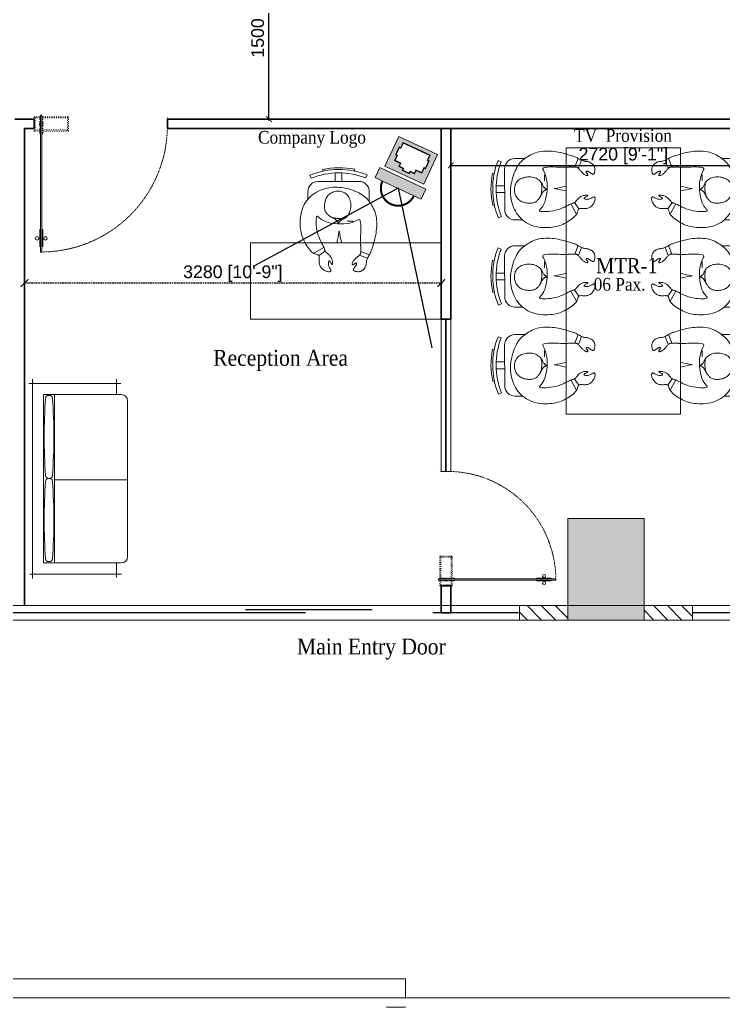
# Model space of a CAD drawing. Header units: millimetres. Extents: x 14520794 to 14796193, y 1415067 to 1454683.
# Drawn here: x 14567964 to 14573502, y 1436883 to 1444660 of the extents above; entities that cross this region are included whole.
import ezdxf

# ---------------------------------------------------------------- set-up
doc = ezdxf.new("R2010")
doc.units = ezdxf.units.MM
doc.header["$LTSCALE"] = 0.01
doc.header["$MEASUREMENT"] = 0
doc.header["$PDMODE"] = 35
for name, pattern in [('ACAD_ISO03W100', [30, 12, -18]), ('DASHED2', [0.375, 0.25, -0.125]), ('HIDDEN', [0.375, 0.25, -0.125])]:
    doc.linetypes.add(name, pattern=pattern)
doc.layers.get('0').update_dxf_attribs({"color": 6, "lineweight": 0})
doc.layers.get('Defpoints').update_dxf_attribs({"color": 2})
for name, color, linetype, lineweight in [('7', 7, 'Continuous', 9), ('8 core c.', 32, 'Continuous', 20), ('CHAIR', 32, 'Continuous', 13), ('CHAIRS', 30, 'Continuous', 13), ('DIM', 6, 'Continuous', 13), ('ELE-1', 7, 'Continuous', 20), ('fur_h', 32, 'Continuous', 13), ('Glass door', 5, 'Continuous', 15), ('glass part', 5, 'Continuous', 0), ('H', 8, 'Continuous', 5), ('HIDDEN', 30, 'HIDDEN', 5), ('IP Patch Cod-Jack', 42, 'Continuous', 13), ('men', 1, 'Continuous', 13), ('partition', 34, 'Continuous', 30), ('TXT2', 7, 'Continuous', 15), ('WALL', 7, 'Continuous', 30)]:
    doc.layers.add(name, color=color, linetype=linetype, lineweight=lineweight)
doc.layers.add('EPSILON DOME CAMERA', color=1, linetype='Continuous')
doc.layers.add('TEMPLATE', color=252, linetype='Continuous')
doc.styles.add('SMALL', font='arial.ttf', dxfattribs={"height": 100})
doc.styles.add('TIMES', font='times.ttf', dxfattribs={"width": 0.9, "height": 250})
doc.dimstyles.new('AJI', dxfattribs={"dimtxt": 200, "dimasz": 75, "dimexe": 100, "dimexo": 25, "dimgap": 50, "dimtad": 1, "dimdec": 0, "dimrnd": 5, "dimzin": 0, "dimdsep": 46, "dimtxsty": 'SMALL', "dimblk": 'ARCHTICK', "dimcen": 0, "dimdle": 100, "dimclrd": 7, "dimclre": 7, "dimclrt": 256, "dimazin": 0, "dimtfac": 1, "dimtdec": 0, "dimtofl": 0, "dimtmove": 0, "dimatfit": 3, "dimldrblk": 'CLOSEDBLANK', "dimfxl": 100, "dimtolj": 1, "dimtzin": 0, "dimarcsym": 0})

# ---------------------------------------------------------------- blocks, each defined once
blk = doc.blocks.new('e23')
h = blk.add_hatch(color=8)
h.dxf.hatch_style = 1
h.paths.add_polyline_path([(14607114.3, 1454452.6), (14607114.3, 1454682.6), (14606514.3, 1454682.6), (14606514.3, 1453882.6), (14607114.3, 1453882.6)])
h.paths.add_polyline_path([(14612941.3, 1454452.6), (14612941.3, 1454682.6), (14612141.3, 1454682.6), (14612141.3, 1453982.6), (14612141.3, 1453882.6), (14612341.3, 1453882.6), (14612941.3, 1453882.6)])
h.paths.add_polyline_path([(14618668.3, 1454451.4), (14618668.3, 1454682.6), (14617868.3, 1454682.6), (14617868.3, 1453882.6), (14618668.3, 1453882.6)])
h.paths.add_polyline_path([(14624396.3, 1454452.6), (14624396.3, 1454682.6), (14623596.3, 1454682.5), (14623596.3, 1453882.6), (14624396.3, 1453882.6)])
h.paths.add_polyline_path([(14629923.3, 1454682.6), (14629323.3, 1454682.6), (14629323.3, 1453882.6), (14629666.9, 1453882.6), (14629923.3, 1453882.6)])
h.paths.add_polyline_path([(14635750.3, 1454682.6), (14635150.3, 1454682.6), (14635150.3, 1453882.6), (14635394.3, 1453882.6), (14635750.3, 1453882.6)])
h.paths.add_polyline_path([(14641477.3, 1454682.6), (14640877.3, 1454682.6), (14640877.3, 1453882.6), (14641477.3, 1453882.6)])
h.paths.add_polyline_path([(14646961.9, 1454682.6), (14646419.3, 1454682.6), (14646419.3, 1453882.6), (14646961.9, 1453882.6)])
h.paths.add_polyline_path([(14646962.3, 1447592.6), (14646162.3, 1447592.6), (14646162.3, 1446792.6), (14646962.3, 1446792.6)])
h.paths.add_polyline_path([(14646962.3, 1443287.6), (14646362.3, 1443287.6), (14646362.3, 1442687.6), (14646962.3, 1442687.6)])
h.paths.add_polyline_path([(14635850.3, 1447592.6), (14635050.3, 1447592.6), (14635050.3, 1446792.6), (14635850.3, 1446792.6)])
h.paths.add_polyline_path([(14635750.3, 1440732.6), (14635150.3, 1440732.6), (14635150.3, 1440047.6), (14635150.3, 1439932.6), (14635750.3, 1439932.6)])
h.paths.add_polyline_path([(14641477.3, 1440732.6), (14640877.3, 1440732.6), (14640878, 1440047.6), (14640877.3, 1439932.6), (14640877.3, 1439932.6), (14641477.3, 1439932.6)])
h.paths.add_polyline_path([(14624396.3, 1447592.6), (14623596.3, 1447592.6), (14623596.3, 1446792.6), (14624396.3, 1446792.6)])
h.paths.add_polyline_path([(14618668.3, 1447592.6), (14617868.3, 1447592.6), (14617868.3, 1446792.6), (14618668.3, 1446792.6)])
h.paths.add_polyline_path([(14607214.3, 1447592.6), (14606414.3, 1447592.6), (14606414.3, 1446792.6), (14607214.3, 1446792.6)])
h.paths.add_polyline_path([(14607114.3, 1440732.6), (14606514.3, 1440732.6), (14606514.3, 1440047.6), (14606514.3, 1439932.6), (14607114.3, 1439932.6)])
h.paths.add_polyline_path([(14612942.3, 1440732.6), (14612342.3, 1440732.6), (14612342.3, 1440047.6), (14612342.3, 1439932.6), (14612942.3, 1439932.6)])
h.paths.add_polyline_path([(14618568.3, 1440732.6), (14617968.3, 1440732.6), (14617968.3, 1440047.6), (14617968.3, 1439932.6), (14618069.6, 1439932.6), (14618568.3, 1439932.6)])
h.paths.add_polyline_path([(14624296.3, 1440732.6), (14623696.3, 1440732.6), (14623696.3, 1440047.6), (14623696.3, 1439932.6), (14624296.3, 1439932.6)])
h.paths.add_polyline_path([(14629924.3, 1440732.6), (14629324.3, 1440732.6), (14629324.3, 1440047.6), (14629324.3, 1439932.6), (14629924.3, 1439932.6)])
h.paths.add_polyline_path([(14601387.3, 1440732.6), (14600787.3, 1440732.6), (14600787.3, 1440047.6), (14600787.3, 1439932.6), (14601387.3, 1439932.6)])
h.paths.add_polyline_path([(14595902.3, 1443287.6), (14595532.3, 1443287.6), (14595302.3, 1443287.6), (14595302.3, 1442687.6), (14595902.3, 1442687.6)])
h.paths.add_polyline_path([(14596102, 1447762.6), (14595302.6, 1447762.6), (14595302.6, 1446962.6), (14596102, 1446962.6)])
h.paths.add_polyline_path([(14595902.3, 1454682.6), (14595302.6, 1454682.6), (14595302.6, 1454452.6), (14595302.3, 1453882.6), (14595902.3, 1453882.6)])
at = {"layer": '7', "lineweight": 0}
h = blk.add_hatch(dxfattribs=at)
h.set_pattern_fill('ANSI31', color=8, scale=625, angle=-90, style=0)
h.set_pattern_definition([(315, (8833005.4, 736593.985), (55.2427173, 55.2427173), [])])
h.paths.add_polyline_path([(14641857.3, 1440041.6), (14641477.3, 1440041.6), (14641477.3, 1439932.6), (14641857.3, 1439932.6)])
h.paths.add_polyline_path([(14640877.3, 1440047.6), (14640497.3, 1440047.6), (14640497.3, 1439932.6), (14640877.3, 1439932.6)])
h.paths.add_polyline_path([(14618948.3, 1440047.6), (14618568.3, 1440047.6), (14618568.3, 1439932.6), (14618948.3, 1439932.6)])
h.paths.add_polyline_path([(14617968.3, 1440047.6), (14617588.3, 1440047.6), (14617588.3, 1439932.6), (14617968.3, 1439932.6)])
h.paths.add_polyline_path([(14612342.3, 1440047.6), (14611991.1, 1440047.6), (14611962.3, 1440047.6), (14611962.3, 1439932.6), (14612342.3, 1439932.6)])
h.paths.add_polyline_path([(14613322.1, 1440047.6), (14612942.3, 1440047.6), (14612942.3, 1439932.6), (14613322.1, 1439932.6)])
h.paths.add_polyline_path([(14607494.3, 1440047.6), (14607114.3, 1440047.6), (14607114.3, 1439932.6), (14607494.3, 1439932.6)])
h.paths.add_polyline_path([(14606514.3, 1440047.6), (14606134.3, 1440047.6), (14606134.3, 1439932.6), (14606514.3, 1439932.6)])
at = {"layer": 'ELE-1', "ltscale": 5000}
for points in [[(14636130.3, 1440047.6), (14640497.3, 1440047.6), (14640497.3, 1439932.6), (14636130.3, 1439932.6)], [(14641857.3, 1440047.6), (14646282.3, 1440047.6), (14646282.3, 1439932.6), (14641857.3, 1439932.6)]]:
    blk.add_lwpolyline(points, close=True, dxfattribs=at)
at = {"layer": 'glass part', "const_width": 12}
for points in [[(14638813.8, 1439990.1), (14636130.3, 1439990.1)], [(14640490, 1439990.1), (14639813.8, 1439990.1)], [(14641857.9, 1439990.1), (14646282.3, 1439990.1)]]:
    blk.add_lwpolyline(points, dxfattribs=at)
at = {"layer": 'WALL', "lineweight": 0}
for p, q in [((14640877.3, 1440732.6), (14640877.3, 1439932.6)), ((14640877.3, 1440732.6), (14641477.3, 1440732.6)), ((14640877.3, 1440732.6), (14640877.3, 1439932.6)), ((14640877.3, 1440732.6), (14641477.3, 1440732.6)), ((14640877.3, 1440732.6), (14640877.3, 1439932.6)), ((14640877.3, 1440732.6), (14641477.3, 1440732.6)), ((14640877.3, 1440732.6), (14640877.3, 1439932.6)), ((14640877.3, 1440732.6), (14641477.3, 1440732.6)), ((14640877.3, 1440732.6), (14640877.3, 1439932.6)), ((14640877.3, 1440732.6), (14641477.3, 1440732.6)), ((14640877.3, 1440732.6), (14640877.3, 1439932.6)), ((14640877.3, 1440732.6), (14641477.3, 1440732.6)), ((14641477.3, 1440732.6), (14641477.3, 1439932.6)), ((14641477.3, 1440732.6), (14641477.3, 1439932.6)), ((14641477.3, 1440732.6), (14641477.3, 1439932.6)), ((14641477.3, 1440732.6), (14641477.3, 1439932.6)), ((14641477.3, 1440732.6), (14641477.3, 1439932.6)), ((14641477.3, 1440732.6), (14641477.3, 1439932.6)), ((14640878, 1440047.6), (14640497.3, 1440047.6)), ((14640497.3, 1440047.6), (14640497.3, 1439932.6)), ((14641857.3, 1440047.6), (14641478, 1440047.6)), ((14641857.3, 1440047.6), (14641478, 1440047.6)), ((14641857.3, 1440047.6), (14641478, 1440047.6)), ((14641857.3, 1440047.6), (14641857.3, 1439932.6)), ((14640497.3, 1439932.6), (14640877.3, 1439932.6)), ((14640877.3, 1439932.6), (14641477.3, 1439932.6)), ((14640877.3, 1439932.6), (14641477.3, 1439932.6)), ((14640877.3, 1439932.6), (14641477.3, 1439932.6)), ((14640877.3, 1439932.6), (14641477.3, 1439932.6)), ((14640877.3, 1439932.6), (14641477.3, 1439932.6)), ((14640877.3, 1439932.6), (14641477.3, 1439932.6)), ((14641477.3, 1439932.6), (14641857.3, 1439932.6))]:
    blk.add_line(p, q, dxfattribs=at)
blk = doc.blocks.new('d vh')
at = {"layer": 'CHAIR'}
for p, q in [((403191.9, -130723.4), (403258, -130663.9)), ((403091.7, -130837.7), (403120.4, -130827.3)), ((403430.3, -131125.4), (403185, -130852.8)), ((403130, -130953.8), (403144.6, -130948.5)), ((403229.9, -131017.7), (403287.1, -130966.2)), ((403270.7, -131063.1), (403327.9, -131011.6)), ((403324.8, -131168.1), (403331.5, -131154.2)), ((403610, -131087.1), (403559.7, -131132.3)), ((403436.7, -131217.4), (403450.1, -131189.9))]:
    blk.add_line(p, q, dxfattribs=at)
for centre, radius, start, end in [((403253.2, -130791.5), 91.7, 131.97907, 221.97907), ((403738.4, -130596.7), 690.2, 200.43701, 244.0784), ((403738.4, -130596.7), 659.6, 200.46283, 244.0784), ((403738.4, -130596.7), 705.4, 210.41107, 234.10112), ((403498.4, -131064.1), 91.7, 221.97907, 311.97907)]:
    blk.add_arc(centre, radius, start, end, dxfattribs=at)
at = {"layer": 'men', "linetype": 'ByBlock'}
for p, q in [((403553.2, -130365.9), (403560.7, -130362.4)), ((403560.7, -130362.4), (403567.6, -130359.3)), ((403567.6, -130359.3), (403574.2, -130356.5)), ((403574.2, -130356.5), (403580.8, -130354)), ((403580.8, -130354), (403587.6, -130351.7)), ((403587.6, -130351.7), (403594.9, -130349.6)), ((403594.9, -130349.6), (403602.8, -130347.5)), ((403602.8, -130347.5), (403611.2, -130345.6)), ((403611.2, -130345.6), (403619.9, -130343.6)), ((403642.1, -130421.6), (403613.1, -130345.1)), ((403619.9, -130343.6), (403628.7, -130341.5)), ((403628.7, -130341.5), (403637.5, -130339.4)), ((403637.5, -130339.4), (403646, -130337)), ((403646, -130337), (403654, -130334.4)), ((403673.4, -130409.3), (403646, -130337)), ((403654, -130334.4), (403661.3, -130331.5)), ((403661.3, -130331.5), (403667.8, -130328.2)), ((403667.8, -130328.2), (403673.6, -130324.7)), ((403673.6, -130324.7), (403679, -130321.1)), ((403679, -130321.1), (403684.1, -130317.4)), ((403684.1, -130317.4), (403689.1, -130313.7)), ((403689.1, -130313.7), (403694.4, -130310.2)), ((403694.4, -130310.2), (403700, -130306.9)), ((403700, -130306.9), (403706.2, -130304)), ((403706.2, -130304), (403713.1, -130301.6)), ((403713.1, -130301.6), (403720.7, -130299.6)), ((403720.7, -130299.6), (403728.8, -130298.3)), ((403728.8, -130298.3), (403737.1, -130297.6)), ((403737.1, -130297.6), (403745.5, -130297.7)), ((403745.5, -130297.7), (403753.8, -130298.5)), ((403753.8, -130298.5), (403761.8, -130300.2)), ((403761.8, -130300.2), (403769.4, -130302.8)), ((403769.4, -130302.8), (403776.4, -130306.4)), ((403776.4, -130306.4), (403782.8, -130310.8)), ((403782.8, -130310.8), (403788.6, -130315.8)), ((403788.6, -130315.8), (403793.7, -130321.2)), ((403793.7, -130321.2), (403798.1, -130326.8)), ((403798.1, -130326.8), (403801.8, -130332.5)), ((403801.8, -130332.5), (403804.8, -130338)), ((403805.9, -130363.2), (403803.2, -130365)), ((403804.8, -130338), (403807.2, -130343.1)), ((403807.9, -130361.1), (403805.9, -130363.2)), ((403807.2, -130343.1), (403808.8, -130347.7)), ((403809.2, -130358.4), (403807.9, -130361.1)), ((403808.8, -130347.7), (403809.6, -130351.8)), ((403809.8, -130355.4), (403809.2, -130358.4)), ((403809.6, -130351.8), (403809.8, -130355.4)), ((403395.8, -130453.2), (403411.4, -130441.9)), ((403411.4, -130441.9), (403427, -130431.4)), ((403427, -130431.4), (403442.6, -130421.8)), ((403442.6, -130421.8), (403457.8, -130412.9)), ((403457.8, -130412.9), (403472.7, -130404.8)), ((403472.7, -130404.8), (403487, -130397.4)), ((403487, -130397.4), (403500.6, -130390.7)), ((403500.6, -130390.7), (403513.3, -130384.6)), ((403513.3, -130384.6), (403525, -130379.1)), ((403525, -130379.1), (403535.6, -130374.2)), ((403535.6, -130374.2), (403544.9, -130369.8)), ((403544.9, -130369.8), (403553.2, -130365.9)), ((403609.8, -130450.4), (403607.5, -130452.4)), ((403612.3, -130448.3), (403609.8, -130450.4)), ((403614.9, -130446.1), (403612.3, -130448.3)), ((403617.5, -130444), (403614.9, -130446.1)), ((403620, -130441.9), (403617.5, -130444)), ((403622.4, -130439.9), (403620, -130441.9)), ((403624.6, -130438.1), (403622.4, -130439.9)), ((403626.5, -130436.3), (403624.6, -130438.1)), ((403628.4, -130434.6), (403626.5, -130436.3)), ((403630.2, -130432.9), (403628.4, -130434.6)), ((403632, -130431.2), (403630.2, -130432.9)), ((403633.9, -130429.4), (403632, -130431.2)), ((403636, -130427.4), (403633.9, -130429.4)), ((403638.2, -130425.2), (403636, -130427.4)), ((403640.8, -130422.8), (403638.2, -130425.2)), ((403643.6, -130420.3), (403640.8, -130422.8)), ((403646.8, -130417.8), (403643.6, -130420.3)), ((403650.4, -130415.4), (403646.8, -130417.8)), ((403654.3, -130413.3), (403650.4, -130415.4)), ((403658.7, -130411.4), (403654.3, -130413.3)), ((403663.5, -130410.1), (403658.7, -130411.4)), ((403668.7, -130409.4), (403663.5, -130410.1)), ((403674.5, -130409.3), (403668.7, -130409.4)), ((403680.7, -130409.7), (403674.5, -130409.3)), ((403687.2, -130410.6), (403680.7, -130409.7)), ((403694.1, -130411.7), (403687.2, -130410.6)), ((403701.2, -130412.9), (403694.1, -130411.7)), ((403708.5, -130414.1), (403701.2, -130412.9)), ((403715.9, -130415.1), (403708.5, -130414.1)), ((403723.3, -130415.7), (403715.9, -130415.1)), ((403730.7, -130415.9), (403723.3, -130415.7)), ((403738, -130415.6), (403730.7, -130415.9)), ((403745, -130414.9), (403738, -130415.6)), ((403745.6, -130380.8), (403744.9, -130382.9)), ((403744.9, -130382.9), (403745, -130384.8)), ((403745, -130384.8), (403746.1, -130386.4)), ((403751.7, -130413.9), (403745, -130414.9)), ((403747.1, -130378.8), (403745.6, -130380.8)), ((403746.1, -130386.4), (403748.1, -130387.8)), ((403749.4, -130376.7), (403747.1, -130378.8)), ((403748.1, -130387.8), (403750.9, -130388.9)), ((403752.3, -130374.8), (403749.4, -130376.7)), ((403750.9, -130388.9), (403754.2, -130389.8)), ((403757.8, -130412.6), (403751.7, -130413.9)), ((403756, -130373.1), (403752.3, -130374.8)), ((403754.2, -130389.8), (403757.9, -130390.6)), ((403760.2, -130371.7), (403756, -130373.1)), ((403763.4, -130411.1), (403757.8, -130412.6)), ((403757.9, -130390.6), (403761.8, -130391.4)), ((403764.9, -130370.7), (403760.2, -130371.7)), ((403761.8, -130391.4), (403765.7, -130392.2)), ((403768.2, -130409.4), (403763.4, -130411.1)), ((403770, -130369.9), (403764.9, -130370.7)), ((403765.7, -130392.2), (403769.3, -130393.1)), ((403772.1, -130407.6), (403768.2, -130409.4)), ((403769.3, -130393.1), (403772.5, -130394.1)), ((403775.3, -130369.4), (403770, -130369.9)), ((403775.1, -130405.8), (403772.1, -130407.6)), ((403772.5, -130394.1), (403775.1, -130395.4)), ((403775.1, -130395.4), (403777, -130396.8)), ((403777.2, -130403.9), (403775.1, -130405.8)), ((403780.7, -130368.9), (403775.3, -130369.4)), ((403777, -130396.8), (403778.3, -130398.5)), ((403778.4, -130402), (403777.2, -130403.9)), ((403778.3, -130398.5), (403778.7, -130400.2)), ((403778.7, -130400.2), (403778.4, -130402)), ((403786, -130368.5), (403780.7, -130368.9)), ((403791, -130368), (403786, -130368.5)), ((403795.7, -130367.3), (403791, -130368)), ((403799.8, -130366.3), (403795.7, -130367.3)), ((403803.2, -130365), (403799.8, -130366.3)), ((403303.5, -130547.3), (403313.6, -130532.7)), ((403313.6, -130532.7), (403325.1, -130518.4)), ((403325.1, -130518.4), (403337.7, -130504.4)), ((403337.7, -130504.4), (403351.2, -130490.8)), ((403351.2, -130490.8), (403365.5, -130477.7)), ((403365.5, -130477.7), (403380.5, -130465.1)), ((403380.5, -130465.1), (403395.8, -130453.2)), ((403514.8, -130536.5), (403495.9, -130552.8)), ((403533.5, -130520.7), (403514.8, -130536.5)), ((403550.9, -130506.2), (403533.5, -130520.7)), ((403565.9, -130493.5), (403550.9, -130506.2)), ((403577.7, -130483.4), (403565.9, -130493.5)), ((403586.5, -130475.5), (403577.7, -130483.4)), ((403592.8, -130469.5), (403586.5, -130475.5)), ((403597, -130465.1), (403592.8, -130469.5)), ((403599.8, -130461.9), (403597, -130465.1)), ((403601.5, -130459.6), (403599.8, -130461.9)), ((403602.8, -130457.8), (403601.5, -130459.6)), ((403604, -130456.2), (403602.8, -130457.8)), ((403605.5, -130454.4), (403604, -130456.2)), ((403607.5, -130452.4), (403605.5, -130454.4)), ((403886.4, -130541.9), (403889.7, -130539)), ((403889.7, -130539), (403892.7, -130536.7)), ((403892.7, -130536.7), (403895.2, -130535.1)), ((403895.2, -130535.1), (403897.2, -130534.4)), ((403897.2, -130534.4), (403898.6, -130534.8)), ((403899.3, -130538.8), (403898.4, -130542.8)), ((403898.6, -130534.8), (403899.3, -130536.2)), ((403899.3, -130536.2), (403899.3, -130538.8)), ((403930.5, -130545.5), (403933.5, -130538.9)), ((403933.5, -130538.9), (403936, -130532.3)), ((403936, -130532.3), (403938.1, -130525.9)), ((403938.1, -130525.9), (403940, -130520.1)), ((403940, -130520.1), (403941.9, -130514.8)), ((403941.9, -130514.8), (403944, -130510.5)), ((403944, -130510.5), (403946.3, -130507.2)), ((403946.3, -130507.2), (403949.1, -130505.2)), ((403949.1, -130505.2), (403952.3, -130504.5)), ((403952.3, -130504.5), (403955.7, -130504.9)), ((403955.7, -130504.9), (403959.3, -130506.4)), ((403959.3, -130506.4), (403963, -130509)), ((403963, -130509), (403966.7, -130512.6)), ((403966.7, -130512.6), (403970.3, -130517.2)), ((403970.3, -130517.2), (403973.7, -130522.7)), ((403973.7, -130522.7), (403976.8, -130529)), ((403976.8, -130529), (403979.5, -130536)), ((403979.5, -130536), (403981.9, -130543.5)), ((403264.5, -130636.6), (403268.9, -130621.9)), ((403268.9, -130621.9), (403273.9, -130607)), ((403273.9, -130607), (403279.8, -130592)), ((403279.8, -130592), (403286.7, -130577)), ((403286.7, -130577), (403294.5, -130562.1)), ((403294.5, -130562.1), (403303.5, -130547.3)), ((403440.8, -130608.9), (403437.4, -130617.4)), ((403437.4, -130617.4), (403438.8, -130623.8)), ((403438.8, -130623.8), (403444.5, -130628.9)), ((403449.3, -130597.6), (403440.8, -130608.9)), ((403462.1, -130584.1), (403449.3, -130597.6)), ((403478, -130568.9), (403462.1, -130584.1)), ((403495.9, -130552.8), (403478, -130568.9)), ((403854.2, -130636), (403854.3, -130627.2)), ((403854.3, -130627.2), (403854.4, -130618.2)), ((403854.4, -130618.2), (403854.7, -130609)), ((403854.7, -130609), (403855.5, -130600)), ((403855.5, -130600), (403856.8, -130591.5)), ((403856.8, -130591.5), (403858.8, -130583.6)), ((403858.8, -130583.6), (403861.3, -130576.4)), ((403861.3, -130576.4), (403864.3, -130569.9)), ((403864.3, -130569.9), (403867.7, -130563.9)), ((403867.7, -130563.9), (403871.4, -130558.6)), ((403871.4, -130558.6), (403875.2, -130553.7)), ((403875.2, -130553.7), (403879, -130549.3)), ((403879, -130549.3), (403882.8, -130545.4)), ((403882.8, -130545.4), (403886.4, -130541.9)), ((403892, -130564.3), (403891.1, -130569.2)), ((403891.1, -130569.2), (403891.1, -130573.3)), ((403891.1, -130573.3), (403892.1, -130576)), ((403893.5, -130558.8), (403892, -130564.3)), ((403892.1, -130576), (403894.5, -130577.2)), ((403895.2, -130553.1), (403893.5, -130558.8)), ((403894.5, -130577.2), (403898, -130576.8)), ((403897, -130547.6), (403895.2, -130553.1)), ((403898.4, -130542.8), (403897, -130547.6)), ((403898, -130576.8), (403902.3, -130575.1)), ((403902.3, -130575.1), (403907.2, -130572.2)), ((403907.2, -130572.2), (403912.4, -130568.3)), ((403912.4, -130568.3), (403917.6, -130563.5)), ((403917.6, -130563.5), (403922.5, -130558)), ((403922.5, -130558), (403926.9, -130551.9)), ((403926.9, -130551.9), (403930.5, -130545.5)), ((403969.9, -130625.6), (403964.9, -130631.5)), ((403974.2, -130619.5), (403969.9, -130625.6)), ((403977.9, -130613), (403974.2, -130619.5)), ((403981, -130606.3), (403977.9, -130613)), ((403983.4, -130599.3), (403981, -130606.3)), ((403981.9, -130543.5), (403983.9, -130551.5)), ((403985.1, -130591.9), (403983.4, -130599.3)), ((403983.9, -130551.5), (403985.3, -130559.6)), ((403986.1, -130584.2), (403985.1, -130591.9)), ((403985.3, -130559.6), (403986.2, -130567.9)), ((403986.5, -130576.2), (403986.1, -130584.2)), ((403986.2, -130567.9), (403986.5, -130576.2)), ((403252.3, -130722.3), (403252.4, -130707.8)), ((403252.4, -130707.8), (403253.4, -130693.5)), ((403253.4, -130693.5), (403255.2, -130679.4)), ((403255.2, -130679.4), (403257.7, -130665.3)), ((403257.7, -130665.3), (403260.8, -130651.1)), ((403260.8, -130651.1), (403264.5, -130636.6)), ((403444.5, -130628.9), (403453.9, -130633.5)), ((403453.9, -130633.5), (403466.4, -130638.6)), ((403466.4, -130638.6), (403481.5, -130645)), ((403481.5, -130645), (403498.7, -130653.6)), ((403498.7, -130653.6), (403517.4, -130665.2)), ((403517.4, -130665.2), (403537, -130680.5)), ((403537, -130680.5), (403556.9, -130698.9)), ((403556.9, -130698.9), (403576.7, -130719.8)), ((403823.5, -130720.2), (403828.3, -130707.4)), ((403828.3, -130707.4), (403832.6, -130696.7)), ((403832.6, -130696.7), (403836.5, -130688.3)), ((403934.8, -130725.4), (403835, -130691.4)), ((403836.5, -130688.3), (403840.1, -130681.9)), ((403840.1, -130681.9), (403843.3, -130676.9)), ((403843.3, -130676.9), (403846.2, -130672.9)), ((403846.2, -130672.9), (403848.6, -130669.5)), ((403848.6, -130669.5), (403850.6, -130666.1)), ((403850.6, -130666.1), (403852.2, -130662.2)), ((403852.2, -130662.2), (403853.3, -130657.4)), ((403852.2, -130662.2), (403919.4, -130677.1)), ((403853.3, -130657.4), (403853.9, -130651.3)), ((403853.9, -130651.3), (403854.2, -130644.1)), ((403854.2, -130644.1), (403854.2, -130636)), ((403919.4, -130677.1), (403919.2, -130682)), ((403919.2, -130682), (403920.4, -130687.2)), ((403921.3, -130672.3), (403919.4, -130677.1)), ((403920.4, -130687.2), (403922.6, -130692.7)), ((403924.6, -130667.5), (403921.3, -130672.3)), ((403922.6, -130692.7), (403925.5, -130698.9)), ((403929.2, -130662.7), (403924.6, -130667.5)), ((403925.5, -130698.9), (403928.7, -130705.8)), ((403928.7, -130705.8), (403931.8, -130713.7)), ((403934.6, -130657.8), (403929.2, -130662.7)), ((403931.8, -130713.7), (403934.4, -130722.7)), ((403940.6, -130652.9), (403934.6, -130657.8)), ((403947, -130647.8), (403940.6, -130652.9)), ((403953.3, -130642.6), (403947, -130647.8)), ((403959.4, -130637.2), (403953.3, -130642.6)), ((403964.9, -130631.5), (403959.4, -130637.2)), ((403253.1, -130737.3), (403252.3, -130722.3)), ((403255, -130752.9), (403253.1, -130737.3)), ((403258.1, -130769.3), (403255, -130752.9)), ((403262.3, -130786.5), (403258.1, -130769.3)), ((403267.7, -130804.4), (403262.3, -130786.5)), ((403274.2, -130822.8), (403267.7, -130804.4)), ((403576.7, -130719.8), (403595.6, -130742.4)), ((403582.6, -130741.9), (403589.7, -130735.4)), ((403584.2, -130748), (403593.5, -130739.6)), ((403595.6, -130742.4), (403613.1, -130766)), ((403613.1, -130766), (403628.7, -130789.9)), ((403628.7, -130789.9), (403641.8, -130813.4)), ((403774.4, -130822.9), (403785.9, -130804.3)), ((403785.9, -130804.3), (403795.9, -130785.9)), ((403795.9, -130785.9), (403804.4, -130768)), ((403804.4, -130768), (403811.8, -130750.8)), ((403811.8, -130750.8), (403818.1, -130734.8)), ((403818.1, -130734.8), (403823.5, -130720.2)), ((403929.1, -130801.4), (403925.2, -130816.8)), ((403932.3, -130786.2), (403929.1, -130801.4)), ((403934.8, -130771.6), (403932.3, -130786.2)), ((403934.4, -130722.7), (403936.1, -130733)), ((403936.3, -130757.6), (403934.8, -130771.6)), ((403936.1, -130733), (403936.8, -130744.7)), ((403936.8, -130744.7), (403936.3, -130757.6)), ((403281.6, -130841.5), (403274.2, -130822.8)), ((403289.9, -130860.2), (403281.6, -130841.5)), ((403299, -130878.7), (403289.9, -130860.2)), ((403308.8, -130896.9), (403299, -130878.7)), ((403641.8, -130813.4), (403651.7, -130835.7)), ((403651.7, -130835.7), (403658.2, -130856.1)), ((403658.2, -130856.1), (403661.8, -130874.4)), ((403661.8, -130874.4), (403663.5, -130890.3)), ((403663.5, -130890.3), (403664, -130903.5)), ((403703.7, -130903.2), (403717.6, -130890.3)), ((403717.6, -130890.3), (403732.3, -130875.4)), ((403732.3, -130875.4), (403747, -130858.8)), ((403747, -130858.8), (403761.3, -130841.2)), ((403761.3, -130841.2), (403774.4, -130822.9)), ((403897.3, -130890.5), (403889.9, -130904.3)), ((403904, -130876.5), (403897.3, -130890.5)), ((403910, -130862.2), (403904, -130876.5)), ((403915.5, -130847.4), (403910, -130862.2)), ((403920.6, -130832.3), (403915.5, -130847.4)), ((403925.2, -130816.8), (403920.6, -130832.3)), ((403319.3, -130914.6), (403308.8, -130896.9)), ((403330.2, -130931.4), (403319.3, -130914.6)), ((403341.8, -130947.5), (403330.2, -130931.4)), ((403353.9, -130962.8), (403341.8, -130947.5)), ((403366.6, -130977.3), (403353.9, -130962.8)), ((403380, -130991.1), (403366.6, -130977.3)), ((403664, -130903.5), (403664.4, -130913.8)), ((403664.4, -130913.8), (403665.4, -130920.9)), ((403665.4, -130920.9), (403667.9, -130924.6)), ((403667.9, -130924.6), (403672.8, -130924.6)), ((403672.8, -130924.6), (403680.7, -130920.8)), ((403680.7, -130920.8), (403691.2, -130913.5)), ((403691.2, -130913.5), (403703.7, -130903.2)), ((403837.9, -130973.1), (403824, -130987.1)), ((403850.7, -130959.1), (403837.9, -130973.1)), ((403862.1, -130945.3), (403850.7, -130959.1)), ((403872.4, -130931.6), (403862.1, -130945.3)), ((403881.7, -130918), (403872.4, -130931.6)), ((403889.9, -130904.3), (403881.7, -130918)), ((403394, -131004), (403380, -130991.1)), ((403408.8, -131016.2), (403394, -131004)), ((403424.2, -131027.7), (403408.8, -131016.2)), ((403440.4, -131038.3), (403424.2, -131027.7)), ((403457.2, -131048.1), (403440.4, -131038.3)), ((403474.7, -131057), (403457.2, -131048.1)), ((403492.6, -131064.9), (403474.7, -131057)), ((403511, -131071.8), (403492.6, -131064.9)), ((403703.9, -131067.8), (403684.8, -131074.6)), ((403722.6, -131059.6), (403703.9, -131067.8)), ((403741.1, -131050), (403722.6, -131059.6)), ((403759, -131039.1), (403741.1, -131050)), ((403776.4, -131027.1), (403759, -131039.1)), ((403793.2, -131014.3), (403776.4, -131027.1)), ((403809, -131000.9), (403793.2, -131014.3)), ((403824, -130987.1), (403809, -131000.9)), ((403529.8, -131077.4), (403511, -131071.8)), ((403548.9, -131081.9), (403529.8, -131077.4)), ((403568.2, -131085), (403548.9, -131081.9)), ((403587.6, -131086.8), (403568.2, -131085)), ((403607.1, -131087.2), (403587.6, -131086.8)), ((403626.6, -131086.2), (403607.1, -131087.2)), ((403646.1, -131083.7), (403626.6, -131086.2)), ((403665.6, -131079.9), (403646.1, -131083.7)), ((403684.8, -131074.6), (403665.6, -131079.9))]:
    blk.add_line(p, q, dxfattribs=at)
at = {"layer": 'men'}
for p, q in [((403585.9, -130476), (403698.9, -130601.6)), ((403727.5, -130633.4), (403818.2, -130734.3))]:
    blk.add_line(p, q, dxfattribs=at)
at = {"layer": 'men', "linetype": 'ByBlock'}
for points in [[(403632.7, -130690), (403651.7, -130666.4), (403668, -130645.2), (403682, -130626.1), (403693.9, -130609), (403698.9, -130601.6)], [(403521.4, -130694.3), (403485.9, -130654.9)], [(403632.7, -130690), (403658.2, -130673.7), (403681.1, -130659.7), (403701.5, -130647.8), (403727.5, -130633.4)], [(403512, -130726.5), (403517.1, -130730.6), (403522.4, -130735.1), (403527.8, -130740), (403533.3, -130745.2), (403538.8, -130750.6), (403544.2, -130756.3), (403549.4, -130762), (403554.4, -130767.9), (403559.2, -130773.7), (403563.6, -130779.5), (403567.7, -130785.2), (403571.5, -130790.7), (403574.9, -130796), (403578, -130801.1), (403580.7, -130805.8), (403583, -130810.1), (403584.9, -130813.9), (403586.4, -130817.5), (403587.7, -130820.9), (403588.7, -130824.3), (403589.4, -130827.8), (403590.1, -130831.6), (403590.6, -130835.8), (403591.2, -130840.5), (403591.7, -130845.8), (403592.1, -130851.7), (403592.4, -130858.2), (403592.3, -130864.9), (403591.8, -130872), (403590.9, -130879.2), (403589.3, -130886.4), (403586.9, -130893.7), (403583.8, -130900.7), (403579.9, -130907.6), (403575.3, -130914.4), (403569.9, -130920.9), (403564, -130927.3), (403557.5, -130933.5), (403550.4, -130939.4), (403542.9, -130945.1), (403534.9, -130950.6), (403526.6, -130955.8), (403517.9, -130960.5), (403509, -130964.7), (403499.8, -130968.3), (403490.3, -130971.2), (403480.7, -130973.3), (403471, -130974.5), (403461.2, -130974.7), (403451.4, -130974), (403441.7, -130972.5), (403432.2, -130970.2), (403422.9, -130967.1), (403414, -130963.5), (403405.5, -130959.2), (403397.6, -130954.4), (403390.2, -130949.1), (403383.5, -130943.4), (403377.3, -130937.4), (403371.6, -130931), (403366.6, -130924.3), (403362, -130917.3), (403357.9, -130910.2), (403354.3, -130902.8), (403351.2, -130895.3), (403348.6, -130887.6), (403346.7, -130879.7), (403345.4, -130871.6), (403344.8, -130863.2), (403345, -130854.6), (403346.2, -130845.6), (403348.2, -130836.2), (403351.3, -130826.6), (403355.4, -130816.6), (403360.4, -130806.6), (403366.3, -130796.6), (403373, -130786.8), (403380.6, -130777.2), (403389, -130768.1), (403398, -130759.6), (403407.8, -130751.7), (403418.2, -130744.7), (403429, -130738.5), (403440, -130733.2), (403451.3, -130729), (403462.5, -130725.8), (403473.7, -130723.8), (403484.6, -130723), (403495.1, -130723.5), (403505.2, -130725), (403514.8, -130727.3), (403523.8, -130730.1), (403532.3, -130733.1), (403540, -130736), (403547, -130738.7), (403553.2, -130740.8), (403558.5, -130742.1), (403563.1, -130742.7), (403567, -130742.8), (403570.3, -130742.5), (403573.1, -130741.9), (403575.4, -130741.3), (403577.4, -130740.8), (403579.1, -130740.6), (403580.7, -130740.7), (403582, -130741.3), (403583, -130742.3), (403583.8, -130743.7), (403584.2, -130745.5), (403584.2, -130747.7), (403583.9, -130750.3), (403583, -130753.3), (403581.8, -130756.8), (403580.4, -130761.2), (403579.3, -130767), (403578.8, -130774.6), (403579.3, -130784.6), (403581.3, -130797.3), (403585, -130813.4), (403590.9, -130833.2)]]:
    blk.add_lwpolyline(points, dxfattribs=at)
blk = doc.blocks.new('_ARCHTICK')
at = {"color": 0, "linetype": 'ByBlock', "const_width": 0.15}
blk.add_lwpolyline([(-0.5, -0.5), (0.5, 0.5)], dxfattribs=at)
blk = doc.blocks.new('*D67')
at = {"layer": 'Defpoints', "color": 0, "ltscale": 5000, "transparency": 16777216}
for p in [(14574075.2, 1443783.4), (14574075.2, 1443512.7), (14571356.4, 1440028.5)]:
    blk.add_point(p, dxfattribs=at)
at = {"layer": 'DIM', "color": 7, "lineweight": -2, "ltscale": 5000, "transparency": 16777216}
for p, q in [((14574075.2, 1443612.7), (14574075.2, 1443502.7)), ((14571346.4, 1443512.7), (14574085.2, 1443512.7)), ((14571356.4, 1443412.7), (14571356.4, 1443522.7))]:
    blk.add_line(p, q, dxfattribs=at)
at = {"layer": 'DIM', "color": 7, "lineweight": -2, "ltscale": 5000, "transparency": 16777216, "xscale": 45, "yscale": 45, "zscale": 45, "rotation": 180}
blk.add_blockref('_ARCHTICK', (14571356.4, 1443512.7), dxfattribs=at)
at = {"layer": 'DIM', "color": 7, "lineweight": -2, "ltscale": 5000, "transparency": 16777216, "xscale": 45, "yscale": 45, "zscale": 45}
blk.add_blockref('_ARCHTICK', (14574075.2, 1443512.7), dxfattribs=at)
at = {"layer": 'DIM', "ltscale": 5000, "transparency": 16777216, "insert": (14572715.8, 1443586.8), "char_height": 100, "attachment_point": 5, "style": 'SMALL'}
blk.add_mtext('\\A1;2720 [9\'-1"]', dxfattribs=at)
blk = doc.blocks.new('_ClosedBlank')
at = {"color": 0, "linetype": 'ByBlock', "lineweight": -2}
for p, q in [((-1, 0.17), (0, 0)), ((-1, 0.17), (-1, -0.17)), ((0, 0), (-1, -0.17))]:
    blk.add_line(p, q, dxfattribs=at)
blk = doc.blocks.new('*D76')
at = {"layer": 'Defpoints', "color": 0, "ltscale": 5000, "transparency": 16777216}
for p in [(14569925.4, 1445376.4), (14570736.7, 1445376.4), (14569964.4, 1443877.6)]:
    blk.add_point(p, dxfattribs=at)
at = {"layer": 'DIM', "color": 7, "lineweight": -2, "ltscale": 5000, "transparency": 16777216}
for p, q in [((14570025.4, 1445376.4), (14569915.4, 1445376.4)), ((14569925.4, 1443867.6), (14569925.4, 1445386.4)), ((14569954.4, 1443877.6), (14569915.4, 1443877.6))]:
    blk.add_line(p, q, dxfattribs=at)
at = {"layer": 'DIM', "color": 7, "lineweight": -2, "ltscale": 5000, "transparency": 16777216, "xscale": 45, "yscale": 45, "zscale": 45}
for p, rotation in [((14569925.4, 1445376.4), 90), ((14569925.4, 1443877.6), 270)]:
    blk.add_blockref('_ARCHTICK', p, dxfattribs=dict(at, rotation=rotation))
at = {"layer": 'DIM', "ltscale": 5000, "transparency": 16777216, "insert": (14569851.3, 1444627), "char_height": 100, "attachment_point": 5, "rotation": 90, "style": 'SMALL'}
blk.add_mtext("\\A1;1500 [5']", dxfattribs=at)
blk = doc.blocks.new('A$C78666EA5')
at = {"linetype": 'ACAD_ISO03W100', "ltscale": 50}
for p, q in [((0, 48.6), (38.9, 48.6)), ((7.3, 41.3), (0, 48.6)), ((0, -48.6), (0, 48.6)), ((7.3, 41.3), (38.9, 41.3)), ((7.3, -41.3), (7.3, 41.3)), ((38.9, 48.6), (38.9, -68.1)), ((43.8, 48.6), (38.9, 48.6)), ((53.5, 48.6), (58.4, 48.6)), ((58.4, 48.6), (58.4, -68.1)), ((58.4, 48.6), (233.5, 48.6)), ((58.4, 41.3), (226.2, 41.3)), ((226.2, 41.3), (233.5, 48.6)), ((226.2, 41.3), (226.2, -41.3)), ((233.5, 48.6), (233.5, -48.6)), ((0, -48.6), (7.3, -41.3)), ((38.9, -48.6), (0, -48.6)), ((38.9, -41.3), (7.3, -41.3)), ((226.2, -41.3), (58.4, -41.3)), ((233.5, -48.6), (58.4, -48.6)), ((226.2, -41.3), (233.5, -48.6)), ((38.9, -68.1), (43.8, -68.1)), ((58.4, -68.1), (53.5, -68.1))]:
    blk.add_line(p, q, dxfattribs=at)
at = {"ltscale": 2}
for p, q in [((43.8, 58.4), (53.5, 58.4)), ((43.8, -865.8), (43.8, 58.4)), ((53.5, 58.4), (53.5, -865.8)), ((38.9, -712.8), (38.9, -829.5)), ((43.8, -712.8), (38.9, -712.8)), ((53.5, -712.8), (58.4, -712.8)), ((58.4, -712.8), (58.4, -829.5)), ((38.9, -829.5), (43.8, -829.5)), ((53.5, -865.8), (43.8, -865.8)), ((58.4, -829.5), (53.5, -829.5))]:
    blk.add_line(p, q, dxfattribs=at)
at = {"linetype": 'HIDDEN'}
blk.add_line((900.4, 0), (900.4, 48.6), dxfattribs=at)
for centre in [(21, -773.4), (76.3, -773.4)]:
    blk.add_circle(centre, 12)
at = {"linetype": 'ACAD_ISO03W100', "ltscale": 50, "extrusion": (0, 0, -1)}
for start_param, end_param in [(4.80851, 6.187064), (1.666918, 3.045471)]:
    blk.add_ellipse((48.6, 0), major_axis=(-8.91, 8.91), ratio=1, start_param=start_param, end_param=end_param, dxfattribs=at)
at = {"ltscale": 2, "extrusion": (0, 0, -1)}
blk.add_ellipse((48.6, 0), major_axis=(-612.2, 612.2), ratio=1, start_param=3.926991, end_param=3.932609, dxfattribs=at)
at = {"layer": 'HIDDEN', "linetype": 'DASHED2', "extrusion": (0, 0, -1)}
blk.add_ellipse((38.1, -3.6), major_axis=(-618.9, 605.4), ratio=0.991948, start_param=2.359023, end_param=3.924163, dxfattribs=at)
blk = doc.blocks.new('*D81')
at = {"layer": 'Defpoints', "color": 0, "ltscale": 5000, "transparency": 16777216}
for p in [(14568001.3, 1442777.2), (14571281.4, 1442777.3), (14568001.3, 1442586.2)]:
    blk.add_point(p, dxfattribs=at)
at = {"layer": 'DIM', "color": 7, "lineweight": -2, "ltscale": 5000, "transparency": 16777216}
for p, q in [((14568001.3, 1442767.2), (14568001.3, 1442576.2)), ((14571281.4, 1442767.3), (14571281.4, 1442576.2))]:
    blk.add_line(p, q, dxfattribs=at)
at = {"layer": 'DIM', "color": 7, "linetype": 'DASHED2', "lineweight": -2, "ltscale": 5000, "transparency": 16777216}
blk.add_line((14571291.4, 1442586.2), (14567991.3, 1442586.2), dxfattribs=at)
at = {"layer": 'DIM', "color": 7, "lineweight": -2, "ltscale": 5000, "transparency": 16777216, "xscale": 60, "yscale": 60, "zscale": 60, "rotation": 180}
blk.add_blockref('_ARCHTICK', (14568001.3, 1442586.2), dxfattribs=at)
at = {"layer": 'DIM', "color": 7, "lineweight": -2, "ltscale": 5000, "transparency": 16777216, "xscale": 60, "yscale": 60, "zscale": 60}
blk.add_blockref('_ARCHTICK', (14571281.4, 1442586.2), dxfattribs=at)
at = {"layer": 'DIM', "ltscale": 5000, "transparency": 16777216, "insert": (14569641.4, 1442660.3), "char_height": 100, "attachment_point": 5, "style": 'SMALL'}
blk.add_mtext('\\A1;3280 [10\'-9"]', dxfattribs=at)
blk = doc.blocks.new('rete')
at = {"layer": 'fur_h'}
for p, q in [((12052554, 3020190.5, 0), (12052554, 3021759.5, 0)), ((12052534.5, 3021724.9, 0), (12053256.7, 3021724.9, 0)), ((12053216.5, 3021752, 0), (12053216.5, 3021637.4, 0)), ((12052641.5, 3021637.4, 0), (12053254, 3021637.4, 0)), ((12052641.5, 3020312.4, 0), (12052641.5, 3021637.4, 0)), ((12052729, 3020312.4, 0), (12052729, 3021637.4, 0)), ((12053304, 3021587.4, 0), (12053304, 3020362.4, 0)), ((12053254, 3020312.4, 0), (12052641.5, 3020312.4, 0)), ((12053216.5, 3020312.4, 0), (12053216.5, 3020190.5, 0)), ((12053249.2, 3020224.9, 0), (12052527, 3020224.9, 0))]:
    blk.add_line(p, q, dxfattribs=at)
at = {"layer": 'fur_h', "ltscale": 20000}
for p, q in [((12052686.8, 3021627.3, 0), (12052683, 3021627.3, 0)), ((12053304, 3020982.5, 0), (12052729, 3020982.5)), ((12052686.8, 3020972.6, 0), (12052683, 3020972.6, 0)), ((12052686.8, 3020972.4, 0), (12052683, 3020972.4, 0)), ((12052683, 3020317.7, 0), (12052686.8, 3020317.7, 0))]:
    blk.add_line(p, q, dxfattribs=at)
for centre, radius, start, end in [((12056650.1, 3021299.9, 0), 4003.6, 175.64059, 184.35941), ((12052683, 3021602.3, 0), 25, 90, 175.64059), ((12052686.8, 3021602.3, 0), 25, 4.35941, 90), ((12048719.7, 3021299.9, 0), 4003.6, 355.64059, 4.35941), ((12052683, 3020997.4, 0), 25, 184.35941, 270), ((12052686.8, 3020997.4, 0), 25, 270, 355.64059), ((12056650.1, 3020645.1, 0), 4003.6, 175.64059, 184.35941), ((12052683, 3020947.6, 0), 25, 90, 175.64059), ((12052686.8, 3020947.6, 0), 25, 4.35941, 90), ((12048719.7, 3020645.1, 0), 4003.6, 355.64059, 4.35941), ((12052683, 3020342.7, 0), 25, 184.35941, 270), ((12052686.8, 3020342.7, 0), 25, 270, 355.64059)]:
    blk.add_arc(centre, radius, start, end, dxfattribs=at)
at = {"layer": 'fur_h'}
for centre, start, end in [((12053254, 3021587.4, 0), 0, 90), ((12053254, 3020362.4, 0), 270, 0)]:
    blk.add_arc(centre, 50, start, end, dxfattribs=at)
blk = doc.blocks.new('data point')
at = {"layer": 'IP Patch Cod-Jack', "lineweight": 9}
h = blk.add_hatch(color=1, dxfattribs=at)
h.paths.add_polyline_path([(82919.4, 102817.5), (82593, 102817.5), (82593, 102567.8), (82919.4, 102567.8)])
h.paths.add_polyline_path([(82869, 102639.5), (82820.9, 102639.5), (82820.9, 102612.1), (82784.6, 102612.1), (82784.6, 102595.9), (82727.8, 102595.9), (82727.8, 102612.1), (82691.6, 102612.1), (82691.6, 102639.5), (82643.5, 102639.5), (82643.5, 102682.6), (82631.6, 102682.6), (82631.6, 102745.1), (82643.5, 102788.3), (82869, 102788.3), (82869, 102745.1), (82880.8, 102745.1), (82880.8, 102682.6), (82869, 102682.6)], flags=16)
at = {"layer": '8 core c.', "color": 7, "lineweight": 13}
for p, q in [((82631.6, 102745.1), (82631.6, 102682.6)), ((82869, 102745.1), (82880.8, 102745.1)), ((82631.6, 102682.6), (82643.5, 102682.6)), ((82691.6, 102639.5), (82691.6, 102612.1)), ((82691.6, 102612.1), (82727.8, 102612.1)), ((82727.8, 102612.1), (82727.8, 102595.9)), ((82727.8, 102595.9), (82784.6, 102595.9)), ((82784.6, 102612.1), (82784.6, 102595.9)), ((82784.6, 102612.1), (82820.9, 102612.1))]:
    blk.add_line(p, q, dxfattribs=at)
at = {"layer": '8 core c.', "color": 1, "lineweight": 13}
blk.add_line((82643.5, 102745.1), (82631.6, 102745.1), dxfattribs=at)
at = {"layer": '8 core c.', "color": 7, "lineweight": 13}
blk.add_lwpolyline([(82593, 102817.5), (82919.4, 102817.5), (82919.4, 102567.8), (82593, 102567.8)], close=True, dxfattribs=at)
for points in [[(82643.5, 102745.1), (82643.5, 102788.3), (82869, 102788.3), (82869, 102745.1)], [(82691.6, 102639.5), (82643.5, 102639.5), (82643.5, 102682.6)]]:
    blk.add_lwpolyline(points, dxfattribs=at)
at = {"layer": 'IP Patch Cod-Jack', "color": 7, "lineweight": 13}
for p, q in [((82880.8, 102745.1), (82880.8, 102682.6)), ((82820.9, 102639.5), (82820.9, 102612.1)), ((82869, 102682.6), (82880.8, 102682.6))]:
    blk.add_line(p, q, dxfattribs=at)
blk.add_lwpolyline([(82869, 102682.6), (82869, 102639.5), (82820.9, 102639.5)], dxfattribs=at)
at = {"layer": 'TEMPLATE', "color": 7, "lineweight": -3, "const_width": 10}
blk.add_lwpolyline([(82869, 102788.3), (82869, 102745.1), (82880.8, 102745.1), (82880.8, 102682.6), (82869, 102682.6), (82869, 102639.5), (82820.9, 102639.5), (82820.9, 102612.1), (82784.6, 102612.1), (82784.6, 102595.9), (82727.8, 102595.9), (82727.8, 102612.1), (82691.6, 102612.1), (82691.6, 102639.5), (82643.5, 102639.5), (82643.5, 102682.6), (82631.6, 102682.6), (82631.6, 102745.1), (82643.5, 102745.1), (82643.5, 102788.3), (82869, 102788.3)], dxfattribs=at)
blk = doc.blocks.new('DOME CAMERA')
at = {"layer": 'EPSILON DOME CAMERA', "linetype": 'Continuous', "lineweight": 9}
blk.add_hatch(color=256, dxfattribs=at).paths.add_polyline_path([(-136.7, 0), (-200, 0), (-200, -87.3), (200, -87.3), (200, 0), (136.7, 0)])
at = {"color": 1, "true_color": 0xff0000}
for p, q in [((0, -1.2), (-768.6, 1028.5)), ((0.4, -0.3), (769, 1029.5))]:
    blk.add_line(p, q, dxfattribs=at)
at = {"layer": 'EPSILON DOME CAMERA', "linetype": 'Continuous', "lineweight": 9}
blk.add_lwpolyline([(-136.7, 0, -1), (136.7, 0), (200, 0), (200, -87.3), (-200, -87.3), (-200, 0)], format="xyb", close=True, dxfattribs=at)
at = {"layer": 'EPSILON DOME CAMERA', "linetype": 'Continuous', "lineweight": 9, "const_width": 16}
blk.add_lwpolyline([(136.7, 0, 1), (-136.7, 0)], format="xyb", dxfattribs=at)
at = {"layer": 'EPSILON DOME CAMERA', "linetype": 'Continuous', "lineweight": 9}
blk.add_lwpolyline([(136.7, 0), (-136.7, 0)], dxfattribs=at)
at = {"layer": 'IP Patch Cod-Jack', "lineweight": 13, "xscale": 1.030757035158097, "yscale": 1.030757035158097, "zscale": 1.030757035158097, "rotation": 180}
blk.add_blockref('data point', (85301.6, 105608), dxfattribs=at)

msp = doc.modelspace()

# ---------------------------------------------------------------- linework, layer by layer
at = {"layer": 'ELE-1', "ltscale": 5000}
for points in [[(14571281.4, 1443802.6), (14571281.4, 1443802.7)], [(14571356.4, 1443802.7), (14571356.4, 1443802.6)], [(14571356.4, 1442302.6), (14571356.4, 1441102.6), (14571281.4, 1441102.6), (14571281.4, 1442302.6)]]:
    msp.add_lwpolyline(points, dxfattribs=at)
at = {"layer": 'fur_h'}
msp.add_lwpolyline([(14572265.8, 1443652.6), (14572265.8, 1441552.6), (14573165.8, 1441552.6), (14573165.8, 1443652.6)], close=True, dxfattribs=at)
at = {"layer": 'fur_h', "ltscale": 5000}
msp.add_lwpolyline([(14571281.4, 1442902.6), (14569781.4, 1442902.6), (14569781.4, 1442302.6), (14571281.4, 1442302.6)], close=True, dxfattribs=at)
at = {"layer": 'glass part', "const_width": 12}
for points in [[(14571318.9, 1442302.6), (14571318.9, 1441102.6)], [(14569740, 1440013.9), (14570740, 1440013.9)]]:
    msp.add_lwpolyline(points, dxfattribs=at)
at = {"layer": 'H', "color": 254, "true_color": 0xfeeab9}
msp.add_lwpolyline([(14532789.3, 1454452.6), (14574284.4, 1454452.6), (14574297.8, 1450476.4), (14575191.1, 1450476.4), (14575177.6, 1447517.6), (14577564.3, 1447517.6), (14577564.3, 1444332.6), (14578134.3, 1444332.6), (14578134.3, 1440047.6), (14526934.3, 1440047.6), (14526934.3, 1445562.6), (14532602.8, 1445562.6), (14532602.8, 1453882.6), (14532789.6, 1453882.6), (14532789.3, 1454452.6)], dxfattribs=at)
msp.add_lwpolyline([(14575198, 1450476.4), (14574284.4, 1450476.4), (14574284.4, 1454452.5), (14550070.3, 1454452.5), (14550070.3, 1440047.5), (14578134.3, 1440047.5), (14578134.3, 1442687.5), (14577764.3, 1442687.5), (14577764.3, 1443287.5), (14578134.3, 1443287.5), (14578134.3, 1444332.5), (14577564.3, 1444332.5), (14577564.3, 1447592.5), (14575171, 1447592.5)], close=True, dxfattribs=at)
at = {"layer": 'partition', "ltscale": 5000}
for p, q in [((14567926.3, 1443877.6), (14568076.3, 1443877.6)), ((14568076.3, 1443802.6), (14568076.3, 1443877.6)), ((14574150.2, 1443877.6), (14569125.9, 1443877.6)), ((14569125.9, 1443802.6), (14569125.9, 1443877.6)), ((14568001.3, 1440047.6), (14568001.3, 1443802.6)), ((14568001.3, 1443802.6), (14568076.3, 1443802.6)), ((14574075.2, 1443802.6), (14569125.9, 1443802.6)), ((14571281.4, 1440202.6), (14571281.4, 1439990.1)), ((14571356.4, 1440202.6), (14571356.4, 1439990.1)), ((14571281.4, 1439990.1), (14571356.4, 1439990.1))]:
    msp.add_line(p, q, dxfattribs=at)
msp.add_lwpolyline([(14571281.4, 1442302.6), (14571356.4, 1442302.6), (14571356.4, 1443802.6), (14571281.4, 1443802.6)], close=True, dxfattribs=at)
at = {"layer": 'partition', "ltscale": 5000, "elevation": 0}
msp.add_lwpolyline([(14571356.4, 1440202.6), (14571281.4, 1440202.6)], dxfattribs=at)
at = {"layer": 'WALL', "lineweight": 0}
for p, q in [((14571001, 1437107.6), (14566614.9, 1437107.6)), ((14571001, 1437107.6), (14571001, 1436957.6)), ((14571001, 1436957.6), (14566016, 1436957.6)), ((14573561, 1436957.6), (14571001, 1436957.6)), ((14571001, 1436882.6), (14570851, 1436882.6))]:
    msp.add_line(p, q, dxfattribs=at)

# ---------------------------------------------------------------- block references
at = {"layer": 'CHAIRS', "extrusion": (1.01872e-31, 2.29866e-31, -1), "xscale": -0.880000001284656, "yscale": 0.8800000012846559, "zscale": -0.880000001284656, "rotation": 41.87055224054317}
for p in [(-14384433, 1766047), (-14384433, 1765360.3), (-14384433, 1764659.7)]:
    msp.add_blockref('d vh', p, dxfattribs=at)
at = {"layer": 'CHAIRS', "extrusion": (-1.01872e-31, 2.29866e-31, -1), "xscale": 0.8800000012846559, "yscale": 0.8800000012846559, "zscale": -0.8800000012846557, "rotation": 318.1294477595123}
for p in [(-14760998.6, 1766047), (-14760998.6, 1765360.3), (-14760998.6, 1764659.7)]:
    msp.add_blockref('d vh', p, dxfattribs=at)
at = {"layer": 'CHAIRS', "extrusion": (2.29866e-31, -1.01872e-31, -1), "xscale": -0.880000001284656, "yscale": 0.880000001284656, "zscale": -0.880000001284656, "rotation": 131.8705522405583}
msp.add_blockref('d vh', (-14893195.2, 1630735.4), dxfattribs=at)
at = {"layer": 'EPSILON DOME CAMERA', "rotation": 155.0721952907556}
msp.add_blockref('DOME CAMERA', (14570943.3, 1443332.2), dxfattribs=at)
at = {"layer": 'fur_h', "color": 8, "xscale": -1, "rotation": 180}
msp.add_blockref('rete', (2515509.3, 4462019.8, 0), dxfattribs=at)
at = {"layer": 'Glass door', "linetype": 'ByBlock', "xscale": 1.165723257973804, "yscale": 1.165723257973804, "zscale": 1.165723257973804}
msp.add_blockref('A$C78666EA5', (14568076.3, 1443840.1), dxfattribs=at)
at = {"layer": 'Glass door', "linetype": 'ByBlock', "xscale": 0.999555752998654, "yscale": 0.999555752998654, "zscale": 0.999555752998654, "rotation": 90.0000000001479}
msp.add_blockref('A$C78666EA5', (14571318.9, 1440202.6, 14.3), dxfattribs=at)
at = {"layer": 'partition'}
msp.add_blockref('e23', (-68598, 0), dxfattribs=at)

# ---------------------------------------------------------------- texts
at = {"layer": 'TXT2', "color": 6, "style": 'TIMES', "width": 0.9}
msp.add_text('Company Logo', height=100, rotation=360, dxfattribs=at).set_placement((14569839.8, 1443684.7, 0))
for s, height, p in [('TV  Provision', 100.1, (14572327.8, 1443698.9)), ('06 Pax.', 100, (14572482.5, 1442526.8))]:
    msp.add_text(s, height=height, dxfattribs=at).set_placement(p)
at = {"layer": 'TXT2', "color": 5, "style": 'TIMES', "width": 0.9}
msp.add_text('MTR-1', height=118.8, dxfattribs=at).set_placement((14572501.5, 1442664.2))
for s, p in [('Reception Area ', (14569486.5, 1441935)), ('Main Entry Door', (14570146.9, 1439661.4))]:
    msp.add_text(s, height=125, rotation=360, dxfattribs=at).set_placement(p)

# ---------------------------------------------------------------- dimensions: what is measured, and where the dimension line sits
at = {"layer": 'DIM', "ltscale": 5000}
dim = msp.add_linear_dim(base=(14569925.4, 1445376.4), p1=(14569964.4, 1443877.6), p2=(14570736.7, 1445376.4), angle=90, dimstyle='AJI', override={"dimtxt": 95, "dimasz": 45, "dimexe": 10, "dimexo": 10, "dimgap": 10, "dimdle": 10, "dimfxlon": 1, "dimarcsym": 1}, dxfattribs=at)
dim.commit()
dim.dimension.update_dxf_attribs({"geometry": '*D76', "text_midpoint": (14569851.3, 1444627)})
for base, p1, p2, override, picture, middle in [((14574075.2, 1443512.7), (14571356.4, 1440028.5), (14574075.2, 1443783.4), {"dimtxt": 95, "dimasz": 45, "dimexe": 10, "dimexo": 10, "dimgap": 10, "dimdle": 10, "dimfxlon": 1, "dimarcsym": 1}, '*D67', (14572715.8, 1443586.8)), ((14568001.3, 1442586.2), (14571281.4, 1442777.3), (14568001.3, 1442777.2), {"dimtxt": 125, "dimasz": 60, "dimexe": 10, "dimexo": 10, "dimgap": 10, "dimdle": 10, "dimfxl": 200, "dimarcsym": 1}, '*D81', (14569641.4, 1442660.3))]:
    dim = msp.add_linear_dim(base=base, p1=p1, p2=p2, dimstyle='AJI', override=override, dxfattribs=at)
    dim.commit()
    dim.dimension.update_dxf_attribs({"geometry": picture, "text_midpoint": middle})

doc.saveas('drawing.dxf')
